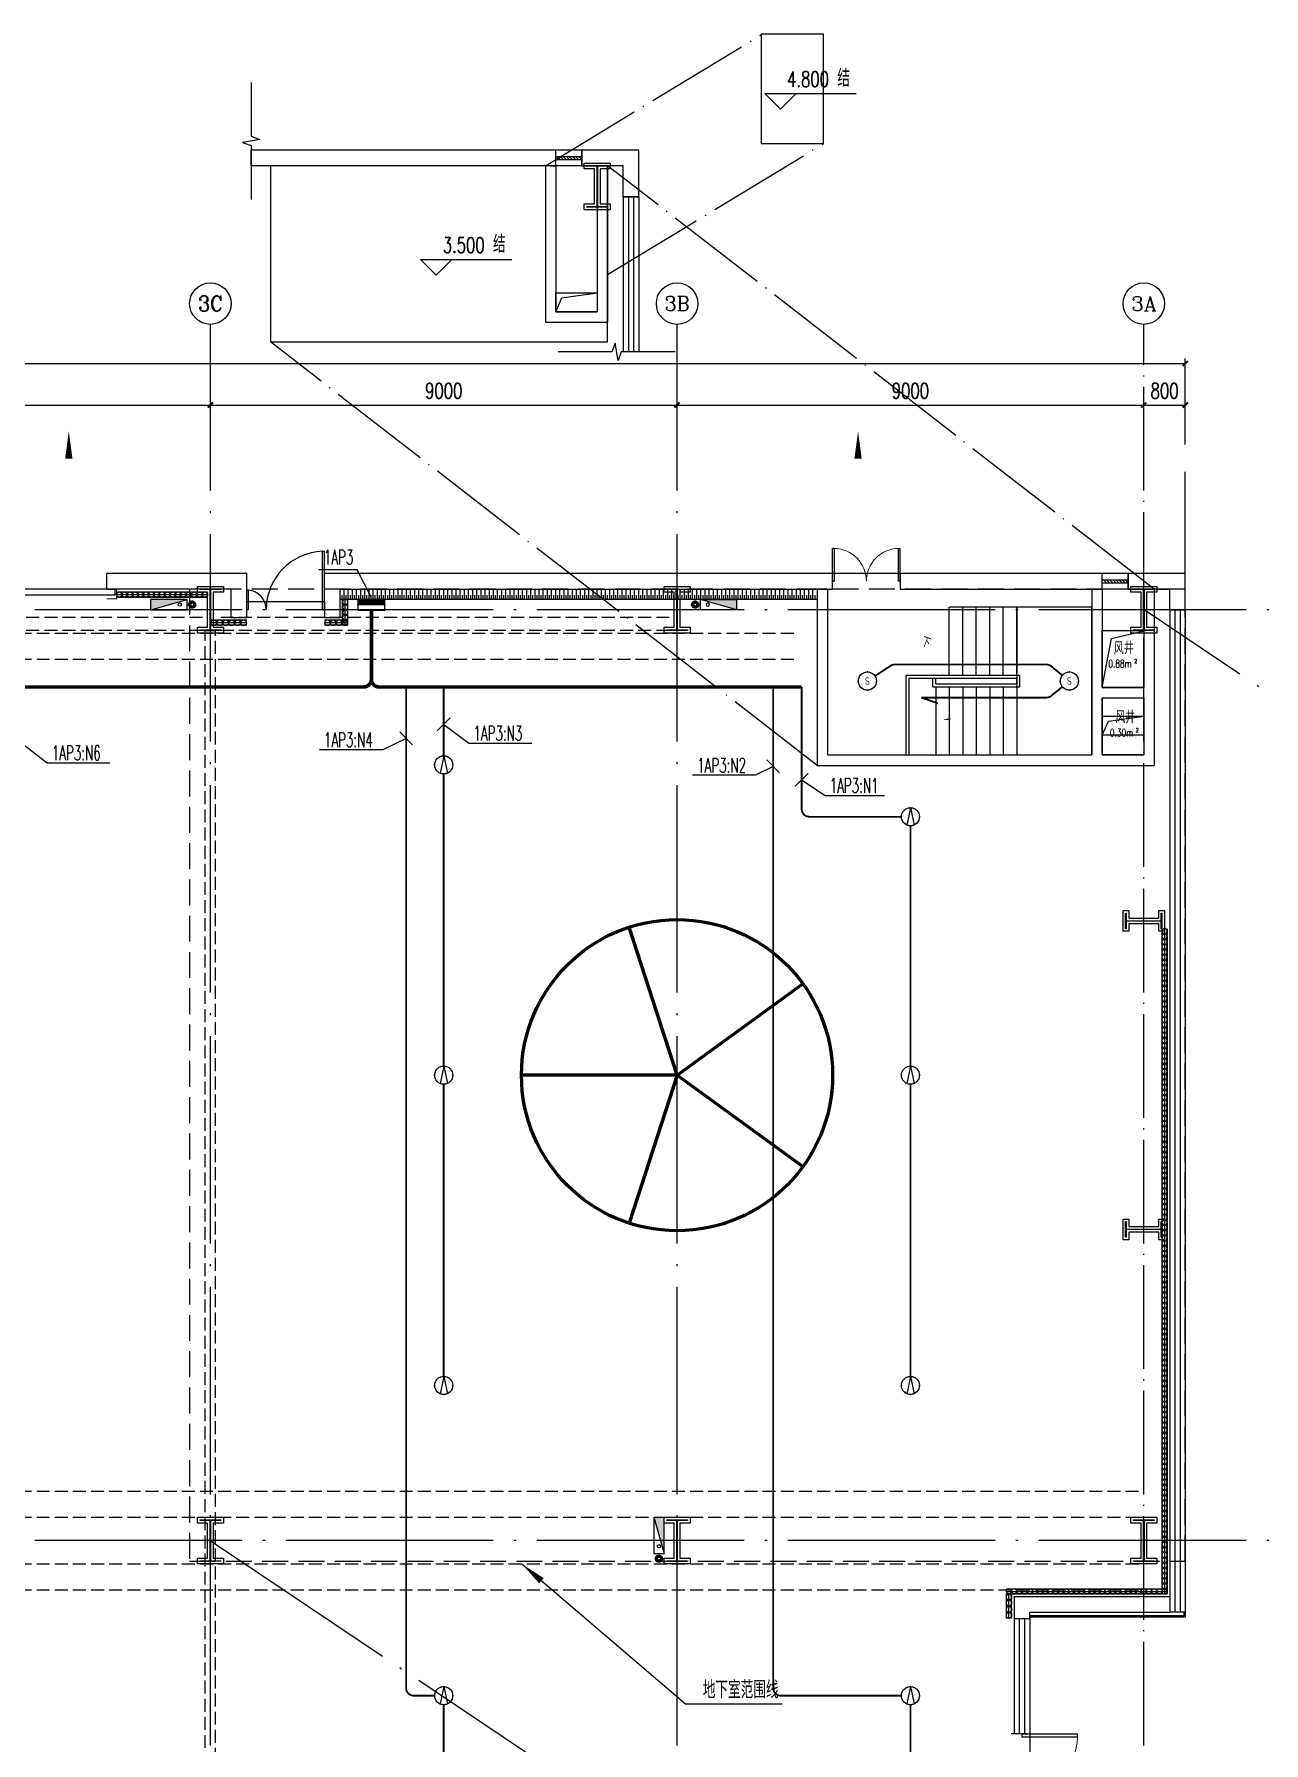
# Model space of a CAD drawing. Extents: x -1396510 to 1250330, y -1892470 to 1623980.
# Drawn here: x 180528 to 204240, y -1309924 to -1276974 of the extents above; entities that cross this region are included whole.
import ezdxf
from ezdxf.enums import TextEntityAlignment as Align

# ---------------------------------------------------------------- set-up
doc = ezdxf.new("R2010")
doc.units = 0
doc.header["$LTSCALE"] = 1000
doc.header["$MEASUREMENT"] = 0
for name, pattern in [('10平面$0$DASH', [0.35, 0.25, -0.1]), ('DASH', [0.35, 0.25, -0.1]), ('DOTE', [2.42, 2, -0.2, 0.02, -0.2])]:
    doc.linetypes.add(name, pattern=pattern)
doc.layers.get('Defpoints').update_dxf_attribs({"color": 210})
for name, color, linetype in [('10平面$0$WINDOW', 4, 'Continuous'), ('99平面图例外参$0$A-HATCH-2', 251, 'Continuous'), ('A-AXIS-D', 1, 'Continuous'), ('A-AXIS-DOTE', 14, 'DOTE'), ('A-AXIS-DP', 126, 'Continuous'), ('A-AXIS-SYMB', 3, 'Continuous'), ('A-CURTAIN', 134, 'Continuous'), ('A-HATCH-2', 251, 'Continuous'), ('A-HRAIL', 173, 'Continuous'), ('A-LIN-V', 9, 'Continuous'), ('A-SFCE', 30, 'Continuous'), ('A-STAIR', 150, 'Continuous'), ('A-WINDOW', 140, 'Continuous'), ('A-防火门窗', 1, 'Continuous'), ('AS-COLN', 6, 'Continuous'), ('AS-WALL', 40, 'Continuous'), ('AS-结构边线层', 200, 'Continuous'), ('CURTWALL', 4, 'Continuous'), ('DIM-照明', 3, 'Continuous'), ('DIM-箱柜', 3, 'Continuous'), ('EQUIP-照明', 3, 'Continuous'), ('EQUIP-箱柜', 3, 'Continuous'), ('SB_ZF消火栓', 10, 'Continuous'), ('SB_ZF消火栓M', 10, 'Continuous'), ('WINDOW', 4, 'Continuous'), ('WIRE-照明', 1, 'Continuous'), ('建-引出', 3, 'Continuous'), ('建-标高', 3, 'Continuous'), ('建-窗', 4, 'Continuous'), ('建-箭头', 3, 'Continuous')]:
    doc.layers.add(name, color=color, linetype=linetype)
doc.layers.add('A-云线2', color=3, linetype='Continuous', plot=False)
doc.layers.add('LG-ZF消防', color=1, linetype='Continuous', lineweight=60)
doc.styles.add('_TCH_AXIS', font='COMPLEX', dxfattribs={"bigfont": 'GBCBIG'})
doc.styles.add('_TCH_DIM_T3', font='SIMPLEX', dxfattribs={"width": 0.705882, "bigfont": 'GBCBIG'})
doc.styles.add('_TEL_ATTDEF', font='GBENOR', dxfattribs={"width": 0.8, "height": 3, "bigfont": 'GBCBIG'})
doc.styles.add('_TEL_DIM', font='SIMPLEX', dxfattribs={"width": 0.8, "height": 3.5, "bigfont": 'HZTXT'})
doc.styles.add('A-AREA', font='SIMPLEX', dxfattribs={"bigfont": 'GBCBIG'})
doc.styles.add('A-STANDARD', font='SIMPLEX', dxfattribs={"bigfont": 'GBCBIG'})
doc.dimstyles.new('_TCH_ARCH&&100', dxfattribs={"dimtxt": 297.5, "dimasz": 100, "dimexe": 100, "dimexo": 100, "dimgap": 126.25, "dimtad": 1, "dimdec": 0, "dimzin": 0, "dimdsep": 46, "dimtxsty": '_TCH_DIM_T3', "dimblk": 'ARCHTICK', "dimcen": 0.09, "dimclrt": 7, "dimazin": 2, "dimtfac": 1, "dimtdec": 0, "dimtix": 1, "dimtmove": 2, "dimatfit": 3, "dimfxl": 0, "dimtolj": 1, "dimtzin": 0, "dimarcsym": 0})

# ---------------------------------------------------------------- blocks, each defined once
blk = doc.blocks.new('4324324')
at = {"layer": 'A-HATCH-2', "color": 8, "linetype": 'DASH'}
for p, q in [((-294754, 620270), (-135554, 620270)), ((-294754, 619770), (-135554, 619770)), ((-294754, 603720), (-128854, 603720)), ((-294754, 603220), (-128854, 603220)), ((-294754, 602320), (-128854, 602320)), ((-294754, 601820), (-128854, 601820))]:
    blk.add_line(p, q, dxfattribs=at)
blk = doc.blocks.new('w4324324')
at = {"layer": 'A-HATCH-2', "color": 0, "lineweight": 60}
for q in [(-1694760, 686605), (-1697614, 684532), (-1691907, 684532), (-1696524, 681178), (-1692997, 681178)]:
    blk.add_line((-1694760, 683605), q, dxfattribs=at)
blk.add_circle((-1694760, 683605), 3000, dxfattribs=at)
blk = doc.blocks.new('342343')
at = {"layer": 'A-LIN-V', "color": 8}
blk.add_blockref('w4324324', (1084560, -62444), dxfattribs=at)
blk = doc.blocks.new('w42343243')
at = {"layer": 'A-HATCH-2', "color": 8}
blk.add_lwpolyline([(-165104, 621070), (-164604, 621070), (-164604, 620958), (-164800, 620958), (-164800, 620282), (-164604, 620282), (-164604, 620170), (-165104, 620170), (-165104, 620282), (-164908, 620282), (-164908, 620958), (-165104, 620958)], close=True, dxfattribs=at)
at = {"layer": 'AS-COLN', "color": 3}
blk.add_lwpolyline([(-165054, 621020), (-164654, 621020), (-164654, 621008), (-164850, 621008), (-164850, 620232), (-164654, 620232), (-164654, 620220), (-165054, 620220), (-165054, 620232), (-164858, 620232), (-164858, 621008), (-165054, 621008)], close=True, dxfattribs=at)
blk = doc.blocks.new('nt66')
at = {"layer": 'A-HATCH-2', "color": 8}
blk.add_lwpolyline([(-195840, 766870), (-195440, 766870), (-195440, 766758), (-195586, 766758), (-195586, 766182), (-195440, 766182), (-195440, 766070), (-195840, 766070), (-195840, 766182), (-195694, 766182), (-195694, 766758), (-195840, 766758)], close=True, dxfattribs=at)
at = {"layer": 'AS-COLN'}
blk.add_lwpolyline([(-195790, 766820), (-195490, 766820), (-195490, 766808), (-195636, 766808), (-195636, 766132), (-195490, 766132), (-195490, 766120), (-195790, 766120), (-195790, 766132), (-195644, 766132), (-195644, 766808), (-195790, 766808)], close=True, dxfattribs=at)
blk = doc.blocks.new('42343')
at = {"rotation": 270}
for p in [(-895324, 419080), (-895324, 413130)]:
    blk.add_blockref('nt66', p, dxfattribs=at)
at = {"layer": 'A-WINDOW'}
for p in [(18000, 100), (27000, 100), (36000, 100), (18000, -17850), (27000, -17850), (36000, -17850)]:
    blk.add_blockref('w42343243', p, dxfattribs=at)
blk = doc.blocks.new('3333')
at = {"layer": 'A-SFCE', "const_width": 20}
blk.add_lwpolyline([(-227064, 766320), (-227064, 766510), (-227244, 766510), (-227244, 766320)], dxfattribs=at)
blk = doc.blocks.new('324324')
at = {"layer": 'A-STAIR'}
for p, q in [((-28320, -15058), (-28320, -13743)), ((-28060, -15058), (-28060, -13743)), ((-27800, -15058), (-27800, -13743)), ((-27540, -15058), (-27540, -13743)), ((-27280, -15058), (-27280, -13743)), ((-27020, -15058), (-27020, -13743)), ((-25570, -13743), (-27020, -13743)), ((-27020, -13743), (-27020, -16593)), ((-25570, -16593), (-25570, -13743)), ((-26960, -15058), (-29160, -15058)), ((-29160, -15058), (-29160, -16593)), ((-27020, -15118), (-29100, -15118)), ((-29100, -15118), (-29100, -16593)), ((-28640, -15278), (-28640, -15118)), ((-27020, -15118), (-28580, -15118)), ((-28580, -15218), (-28580, -15118)), ((-27020, -15218), (-27020, -15118)), ((-26960, -15278), (-26960, -15058)), ((-28640, -15278), (-26960, -15278)), ((-28580, -15218), (-27020, -15218)), ((-28580, -15218), (-27020, -15218)), ((-28580, -15278), (-28580, -16593)), ((-28320, -15278), (-28320, -16593)), ((-28060, -15278), (-28060, -16593)), ((-27800, -15278), (-27800, -16593)), ((-27540, -15278), (-27540, -16593)), ((-27280, -15278), (-27280, -16593)), ((-27020, -15278), (-27020, -16593)), ((-27020, -16593), (-25570, -16593))]:
    blk.add_line(p, q, dxfattribs=at)
blk = doc.blocks.new('A$C5D961328')
at = {"layer": 'SB_ZF消火栓'}
blk.add_hatch(color=256, dxfattribs=at).paths.add_polyline_path([(0, 40), (700, 40), (700, 240)])
for p, q in [((700, 240), (0, 240)), ((0, 240), (0, 40)), ((700, 240), (0, 40)), ((0, 40), (700, 40)), ((700, 240), (700, 40))]:
    blk.add_line(p, q, dxfattribs=at)
at = {"layer": 'SB_ZF消火栓', "color": 1}
blk.add_circle((140, 140), 32.5, dxfattribs=at)
blk = doc.blocks.new('we42342343234')
at = {"layer": 'LG-ZF消防'}
for centre in [(-147204, 620820), (-137504, 620820), (-138204, 602420)]:
    blk.add_circle(centre, 50, dxfattribs=at)
at = {"layer": 'SB_ZF消火栓M'}
for p, rotation in [((-147304, 620960), 180), ((-138064, 602520), 90)]:
    blk.add_blockref('A$C5D961328', p, dxfattribs=dict(at, rotation=rotation))
at = {"layer": 'SB_ZF消火栓M', "xscale": -1, "rotation": 180}
blk.add_blockref('A$C5D961328', (-137404, 620960), dxfattribs=at)
blk = doc.blocks.new('_ArchTick')
at = {"color": 0, "linetype": 'ByBlock', "const_width": 0.4}
blk.add_lwpolyline([(-0.5, -0.5), (0.5, 0.5)], dxfattribs=at)
blk = doc.blocks.new('*D5851')
at = {"layer": 'A-AXIS-D', "color": 0, "lineweight": -2, "transparency": 16777216}
for p, q in [((157000, 3190), (157000, 4048)), ((166000, 3190), (166000, 4048)), ((157000, 3948), (166000, 3948))]:
    blk.add_line(p, q, dxfattribs=at)
at = {"layer": 'Defpoints', "color": 0, "transparency": 16777216}
for p in [(166000, 3948), (157000, 3090), (166000, 3090)]:
    blk.add_point(p, dxfattribs=at)
at = {"layer": 'A-AXIS-D', "color": 0, "lineweight": -2, "transparency": 16777216, "xscale": 100, "yscale": 100, "zscale": 100, "rotation": 180}
blk.add_blockref('_ArchTick', (157000, 3948), dxfattribs=at)
at = {"layer": 'A-AXIS-D', "color": 0, "lineweight": -2, "transparency": 16777216, "xscale": 100, "yscale": 100, "zscale": 100}
blk.add_blockref('_ArchTick', (166000, 3948), dxfattribs=at)
at = {"layer": 'A-AXIS-D', "color": 7, "transparency": 16777216, "insert": (161500, 4223), "char_height": 297.5, "attachment_point": 5, "style": '_TCH_DIM_T3'}
blk.add_mtext('\\A1;9000', dxfattribs=at)
blk = doc.blocks.new('*D5852')
at = {"layer": 'A-AXIS-D', "color": 0, "lineweight": -2, "transparency": 16777216}
for p, q in [((166000, 3190), (166000, 4048)), ((175000, 3190), (175000, 4048)), ((166000, 3948), (175000, 3948))]:
    blk.add_line(p, q, dxfattribs=at)
at = {"layer": 'Defpoints', "color": 0, "transparency": 16777216}
for p in [(175000, 3948), (166000, 3090), (175000, 3090)]:
    blk.add_point(p, dxfattribs=at)
at = {"layer": 'A-AXIS-D', "color": 0, "lineweight": -2, "transparency": 16777216, "xscale": 100, "yscale": 100, "zscale": 100, "rotation": 180}
blk.add_blockref('_ArchTick', (166000, 3948), dxfattribs=at)
at = {"layer": 'A-AXIS-D', "color": 0, "lineweight": -2, "transparency": 16777216, "xscale": 100, "yscale": 100, "zscale": 100}
blk.add_blockref('_ArchTick', (175000, 3948), dxfattribs=at)
at = {"layer": 'A-AXIS-D', "color": 7, "transparency": 16777216, "insert": (170500, 4223), "char_height": 297.5, "attachment_point": 5, "style": '_TCH_DIM_T3'}
blk.add_mtext('\\A1;9000', dxfattribs=at)
blk = doc.blocks.new('*D5853')
at = {"layer": 'A-AXIS-D', "color": 0, "lineweight": -2, "transparency": 16777216}
for p, q in [((175000, 3190), (175000, 4048)), ((184000, 3190), (184000, 4048)), ((175000, 3948), (184000, 3948))]:
    blk.add_line(p, q, dxfattribs=at)
at = {"layer": 'Defpoints', "color": 0, "transparency": 16777216}
for p in [(184000, 3948), (175000, 3090), (184000, 3090)]:
    blk.add_point(p, dxfattribs=at)
at = {"layer": 'A-AXIS-D', "color": 0, "lineweight": -2, "transparency": 16777216, "xscale": 100, "yscale": 100, "zscale": 100, "rotation": 180}
blk.add_blockref('_ArchTick', (175000, 3948), dxfattribs=at)
at = {"layer": 'A-AXIS-D', "color": 0, "lineweight": -2, "transparency": 16777216, "xscale": 100, "yscale": 100, "zscale": 100}
blk.add_blockref('_ArchTick', (184000, 3948), dxfattribs=at)
at = {"layer": 'A-AXIS-D', "color": 7, "transparency": 16777216, "insert": (179500, 4223), "char_height": 297.5, "attachment_point": 5, "style": '_TCH_DIM_T3'}
blk.add_mtext('\\A1;9000', dxfattribs=at)
blk = doc.blocks.new('*D5854')
at = {"layer": 'A-AXIS-D', "color": 0, "lineweight": -2, "transparency": 16777216}
for p, q in [((184000, 3190), (184000, 4048)), ((184800, 3190), (184800, 4048)), ((184000, 3948), (184800, 3948))]:
    blk.add_line(p, q, dxfattribs=at)
at = {"layer": 'Defpoints', "color": 0, "transparency": 16777216}
for p in [(184800, 3948), (184000, 3090), (184800, 3090)]:
    blk.add_point(p, dxfattribs=at)
at = {"layer": 'A-AXIS-D', "color": 0, "lineweight": -2, "transparency": 16777216, "xscale": 100, "yscale": 100, "zscale": 100, "rotation": 180}
blk.add_blockref('_ArchTick', (184000, 3948), dxfattribs=at)
at = {"layer": 'A-AXIS-D', "color": 0, "lineweight": -2, "transparency": 16777216, "xscale": 100, "yscale": 100, "zscale": 100}
blk.add_blockref('_ArchTick', (184800, 3948), dxfattribs=at)
at = {"layer": 'A-AXIS-D', "color": 7, "transparency": 16777216, "insert": (184400, 4223), "char_height": 297.5, "attachment_point": 5, "style": '_TCH_DIM_T3'}
blk.add_mtext('\\A1;800', dxfattribs=at)
blk = doc.blocks.new('*D5855')
at = {"layer": 'A-AXIS-D', "color": 0, "lineweight": -2, "transparency": 16777216}
for p, q in [((-900, 3290), (-900, 4848)), ((-900, 4748), (184800, 4748)), ((184800, 3290), (184800, 4848))]:
    blk.add_line(p, q, dxfattribs=at)
at = {"layer": 'Defpoints', "color": 0, "transparency": 16777216}
for p in [(184800, 4748), (-900, 3190), (184800, 3190)]:
    blk.add_point(p, dxfattribs=at)
at = {"layer": 'A-AXIS-D', "color": 0, "lineweight": -2, "transparency": 16777216, "xscale": 100, "yscale": 100, "zscale": 100, "rotation": 180}
blk.add_blockref('_ArchTick', (-900, 4748), dxfattribs=at)
at = {"layer": 'A-AXIS-D', "color": 0, "lineweight": -2, "transparency": 16777216, "xscale": 100, "yscale": 100, "zscale": 100}
blk.add_blockref('_ArchTick', (184800, 4748), dxfattribs=at)
at = {"layer": 'A-AXIS-D', "color": 7, "transparency": 16777216, "insert": (91950, 5023), "char_height": 297.5, "attachment_point": 5, "style": '_TCH_DIM_T3'}
blk.add_mtext('\\A1;185700', dxfattribs=at)
blk = doc.blocks.new('$DorLib2D$00000002')
for p, q in [((-0.5, 0), (-0.5, 0.4875)), ((-0.475, 0.4875), (-0.5, 0.4875)), ((-0.475, 0), (-0.475, 0.4875)), ((0.475, 0), (0.475, 0.4875)), ((0.475, 0.4875), (0.5, 0.4875)), ((0.5, 0), (0.5, 0.4875)), ((-0.5, 0), (-0.475, 0)), ((0.5, 0), (0.475, 0))]:
    blk.add_line(p, q)
at = {"lineweight": 13}
for centre, start, end in [((-0.4875, 0), 0, 88.53072), ((0.4875, 0), 91.46928, 180)]:
    blk.add_arc(centre, 0.4875, start, end, dxfattribs=at)
blk = doc.blocks.new('*U52')
at = {"color": 0}
for p, q in [((-250, 150), (250, 150)), ((250, 30), (-250, 30)), ((-250, -30), (-190, 30)), ((-190, -30), (-130, 30)), ((-130, -30), (-70, 30)), ((-70, -30), (-10, 30)), ((-10, -30), (50, 30)), ((50, -30), (110, 30)), ((110, -30), (170, 30)), ((170, -30), (230, 30)), ((250, -30), (-250, -30)), ((-250, -150), (250, -150))]:
    blk.add_line(p, q, dxfattribs=at)
for points in [[(-250, -150), (-250, 150)], [(250, -150), (250, 150)]]:
    blk.add_lwpolyline(points, dxfattribs=at)
blk = doc.blocks.new('*U51')
at = {"color": 0, "xscale": 0.001999999996058992, "yscale": 0.003333333333333334, "zscale": 0.001999999996058992}
blk.add_blockref('*U52', (0, 0), dxfattribs=at)
blk = doc.blocks.new('10平面$0$$DorLib2D$00000002')
for p, q in [((-0.5, 0), (-0.5, 0.4875)), ((-0.475, 0.4875), (-0.5, 0.4875)), ((-0.475, 0), (-0.475, 0.4875)), ((0.475, 0), (0.475, 0.4875)), ((0.475, 0.4875), (0.5, 0.4875)), ((0.5, 0), (0.5, 0.4875)), ((-0.5, 0), (-0.475, 0)), ((0.5, 0), (0.475, 0))]:
    blk.add_line(p, q)
at = {"lineweight": 13}
for centre, start, end in [((-0.4875, 0), 0, 88.53072), ((0.4875, 0), 91.46928, 180)]:
    blk.add_arc(centre, 0.4875, start, end, dxfattribs=at)
blk = doc.blocks.new('99平面图例外参$0$$LinePat$填挖边坡')
at = {"color": 0}
for p, q in [((0, 0), (0, -1500)), ((300, 0), (300, -600))]:
    blk.add_line(p, q, dxfattribs=at)
at = {"layer": 'Defpoints', "color": 0}
blk.add_point((600, 0), dxfattribs=at)
blk = doc.blocks.new('99平面图例外参$0$$LinePat$圆环')
for points in [[(0, 150), (300, 150)], [(0, 0), (300, 0)], [(0, -150), (300, -150)]]:
    blk.add_lwpolyline(points)
at = {"color": 0}
blk.add_circle((150, 0), 150, dxfattribs=at)
blk = doc.blocks.new('DOOR2DLIB$SYSLIB$00000123')
at = {"color": 0}
for p, q in [((0.475, -0.001), (0.475, 0.752)), ((0.475, 0.752), (0.5, 0.752)), ((0.5, -0.001), (0.5, 0.752)), ((-0.5, 0), (-0.5, 0.252)), ((-0.475, 0.252), (-0.5, 0.252)), ((-0.475, 0), (-0.475, 0.252)), ((-0.475, 0), (-0.5, 0)), ((0.475, -0.001), (0.5, -0.001))]:
    blk.add_line(p, q, dxfattribs=at)
for centre, radius, start, end in [((0.505, -0.002), 0.755, 92.2493, 179.7238), ((-0.501, 0.003), 0.251, 359.7899, 84.0974)]:
    blk.add_arc(centre, radius, start, end, dxfattribs=at)
blk = doc.blocks.new('10平面$0$$DorLib2D$00000126')
at = {"color": 0, "linetype": 'Continuous'}
for p, q in [((-0.532, 0.5), (-0.532, 0.9)), ((0.532, 0.9), (0.532, 0.5))]:
    blk.add_line(p, q, dxfattribs=at)
at = {"color": 0, "linetype": '10平面$0$DASH'}
for p, q in [((-0.532, 0.9), (0.532, 0.9)), ((-0.532, 0.5), (0.532, 0.5))]:
    blk.add_line(p, q, dxfattribs=at)
blk = doc.blocks.new('$equip$00002832')
for q in [(-0.203, -0.457), (0.203, -0.457)]:
    blk.add_line((0, 0.5), q)
at = {"const_width": 0.0571}
blk.add_lwpolyline([(0.5, 0, 1), (-0.5, 0, 1), (0.5, 0, -0.625089)], format="xyb", dxfattribs=at)
blk.add_circle((0, 0), 0.5)
for p in [(-0.5, 0), (0, 0.5), (0.5, 0), (0, -0.5)]:
    blk.add_point(p)
at = {"color": 7, "style": '_TEL_DIM', "flags": 1}
for tag in ['A', 'REMARK']:
    blk.add_attdef(tag, text='', height=0.00002, dxfattribs=at).set_placement((0, 0), align=Align.MIDDLE_CENTER)
blk = doc.blocks.new('$equip$00002837')
at = {"const_width": 0.0571}
blk.add_lwpolyline([(0.5, 0, 1), (-0.5, 0, 1), (0.5, 0, -0.854586)], format="xyb", dxfattribs=at)
blk.add_circle((0, 0), 0.5)
for p in [(-0.5, 0), (0, 0.5), (0.5, 0), (0, -0.5)]:
    blk.add_point(p)
at = {"color": 7, "style": '_TEL_DIM'}
blk.add_attdef('$TEXT$', text='', height=0.4, dxfattribs=at).set_placement((0, 0), align=Align.MIDDLE_CENTER)
at = {"color": 7, "style": '_TEL_DIM', "flags": 1}
for tag in ['A', 'REMARK']:
    blk.add_attdef(tag, text='', height=0.00002, dxfattribs=at).set_placement((0, 0), align=Align.MIDDLE_CENTER)
blk = doc.blocks.new('*X128')
at = {"color": 0}
for p, q in [((-250, 33), (-183, 100)), ((-250, 68), (-218, 100)), ((-247, 0), (-147, 100)), ((-212, 0), (-112, 100)), ((-177, 0), (-77, 100)), ((-141, 0), (-41, 100)), ((-106, 0), (-6, 100)), ((-71, 0), (29, 100)), ((-35, 0), (65, 100)), ((0, 0), (100, 100)), ((35, 0), (135, 100)), ((71, 0), (171, 100)), ((106, 0), (206, 100)), ((141, 0), (241, 100)), ((177, 0), (250, 73)), ((212, 0), (250, 38)), ((247, 0), (250, 3))]:
    blk.add_line(p, q, dxfattribs=at)
blk = doc.blocks.new('$equip$00002929')
for p, q in [((-0.75, 0.6), (-0.75, 0)), ((0.75, 0.6), (-0.75, 0.6)), ((-0.75, 0.3), (0.75, 0.3)), ((-0.75, 0), (0.75, 0)), ((0.75, 0), (0.75, 0.6))]:
    blk.add_line(p, q)
for points, const_width in [([(-0.75, 0.15), (0.75, 0.15)], 0.3), ([(-0.75, 0.6), (-0.75, 0), (0.75, 0), (0.75, 0.6), (-0.75, 0.6), (-0.75, 0)], 0.0571)]:
    blk.add_lwpolyline(points, dxfattribs=dict(const_width=const_width))
for p in [(-0.75, 0.3), (0, 0.6), (0, 0), (0.75, 0.3)]:
    blk.add_point(p)
at = {"xscale": 0.00300000000061118, "yscale": 0.00300000000061118, "zscale": 0.00300000000061118}
blk.add_blockref('*X128', (0, 0), dxfattribs=at)
at = {"color": 7, "style": '_TEL_DIM', "flags": 1}
for tag in ['A', 'REMARK']:
    blk.add_attdef(tag, text='', height=0.00002, dxfattribs=at).set_placement((0, 0), align=Align.MIDDLE_CENTER)
blk = doc.blocks.new('世赫3#厂房一层0821')
at = {"color": 8, "linetype": 'DASH', "ltscale": 2}
blk.add_lwpolyline([(165600, -18350), (184800, -18350), (184800, 399.8), (165600, 399.8)], close=True, dxfattribs=at)
at = {"layer": '10平面$0$WINDOW'}
for p, q in [((179300, 699.9), (178000, 699.9)), ((168200, 149.9), (166700, 149.9)), ((181799.6, -21680), (181799.6, -23880))]:
    blk.add_line(p, q, dxfattribs=at)
at = {"layer": 'A-AXIS-D'}
for centre in [(166000, 5904), (175000, 5904), (184000, 5904)]:
    blk.add_circle(centre, 400, dxfattribs=at)
at = {"layer": 'A-AXIS-DOTE', "color": 8}
for p, q in [((184200, 400), (173660, 8564.2)), ((184000, -79980), (184000, 5514)), ((177700, -3000), (167160, 5164.2))]:
    blk.add_line(p, q, dxfattribs=at)
at = {"layer": 'A-AXIS-DOTE', "color": 8, "ltscale": 2}
for p, q in [((166000, -79980), (166000, 5514)), ((175000, -79980), (175000, 5514)), ((190814.2, 0), (-5155.8, 0)), ((214000, -20100), (184004, 0)), ((190814.2, -17950), (-5155.8, -17950)), ((165996, -17950), (196000, -38050))]:
    blk.add_line(p, q, dxfattribs=at)
at = {"layer": 'A-AXIS-DOTE', "color": 8}
for points in [[(172460, 8564.2), (176624.2, 11090)], [(173660, 6464.2), (177824.2, 8990)]]:
    blk.add_lwpolyline(points, dxfattribs=at)
at = {"layer": 'A-AXIS-DP'}
blk.add_line((184800, 0), (184800, 2660), dxfattribs=at)
at = {"layer": 'A-AXIS-SYMB'}
for points in [[(166784.2, 10170), (166784.2, 9130), (166952.2, 9068.9), (166616.2, 9009.6), (166784.2, 8950), (166784.2, 7910)], [(174964.2, 4974.2), (173924.2, 4974.2), (173863, 4806.2), (173803.8, 5142.2), (173744.2, 4974.2), (172704.2, 4974.2)]]:
    blk.add_lwpolyline(points, dxfattribs=at)
at = {"layer": 'A-AXIS-SYMB', "color": 8}
for points in [[(163270, 1980, 0, 0, 0), (163270, 3440, 0, 140, 0), (163270, 2915, 0, 0, 0)], [(178490, 1980, 0, 0, 0), (178490, 3440, 0, 140, 0), (178490, 2915, 0, 0, 0)]]:
    blk.add_lwpolyline(points, format="xyseb", dxfattribs=at)
at = {"layer": 'A-CURTAIN'}
for points in [[(184800, -19330), (184800, -19430), (181800, -19430)], [(184770, -19330), (184770, -19400), (181800, -19400)]]:
    blk.add_lwpolyline(points, dxfattribs=at)
at = {"layer": 'A-LIN-V'}
blk.add_line((177700, 199.9), (168500, 199.9), dxfattribs=at)
at = {"layer": 'A-SFCE', "linetype": 'DASH'}
for p, q in [((165850, -150), (148150, -150)), ((165850, -400), (148150, -400))]:
    blk.add_line(p, q, dxfattribs=at)
at = {"layer": 'A-SFCE', "color": 2, "linetype": 'DASH'}
for p, q in [((174850, -150), (166150, -150)), ((174850, -400), (166150, -400))]:
    blk.add_line(p, q, dxfattribs=at)
at = {"layer": 'A-SFCE'}
for points in [[(176624.2, 8990), (177824.2, 8990), (177824.2, 11100), (176624.2, 11100)], [(167160, 5164.2), (173660, 5164.2), (173660, 8564.2), (167160, 8564.2)]]:
    blk.add_lwpolyline(points, close=True, dxfattribs=at)
at = {"layer": 'A-STAIR'}
blk.add_line((181550, 50), (180250, 50), dxfattribs=at)
at = {"layer": 'AS-WALL'}
for p, q in [((172560, 8864.2), (166784.2, 8864.2)), ((166784.2, 8564.2), (166784.2, 8864.2)), ((172660, 8864.2), (172560, 8864.2)), ((172660, 8564.2), (172660, 8864.2)), ((173560, 8864.2), (173160, 8864.2)), ((173160, 8864.2), (173160, 8564.2)), ((174260, 8864.2), (173560, 8864.2)), ((174260, 7964.2), (174260, 8864.2)), ((172560, 8564.2), (166784.2, 8564.2)), ((172460, 8564.2), (172460, 5544.2)), ((172560, 8564.2), (172660, 8564.2)), ((172660, 8564.2), (172660, 5744.2)), ((173160, 8564.2), (173560, 8564.2)), ((173460, 8564.2), (173460, 5744.2)), ((173960, 8564.2), (173560, 8564.2)), ((173660, 8564.2), (173660, 5544.2)), ((173960, 7964.2), (173960, 8564.2)), ((173960, 7964.2), (174260, 7964.2)), ((172660, 5744.2), (173460, 5744.2)), ((172460, 5544.2), (173660, 5544.2)), ((166700, 699.9), (164000, 699.9)), ((164000, 399.9), (164000, 699.9)), ((166700, 149.9), (166700, 699.9)), ((178000, 699.9), (168200, 699.9)), ((168200, 149.9), (168200, 699.9)), ((178000, 399.9), (178000, 699.9)), ((183200, 699.9), (179300, 699.9)), ((179300, 699.9), (179300, 399.9)), ((183200, 399.9), (183200, 699.9)), ((184800, 699.9), (183700, 699.9)), ((183700, 699.9), (183700, 399.9)), ((184800, 0), (184800, 699.9)), ((166400, 399.9), (164000, 399.9)), ((166400, -150.1), (166400, 399.9)), ((168500, 399.9), (178000, 399.9)), ((168500, -150.1), (168500, 399.9)), ((177700, 400), (177700, -3000)), ((177900, 400), (177700, 400)), ((177900, 400), (177900, -2800)), ((179300, 399.9), (183200, 399.9)), ((183000, 400), (183000, -1600)), ((183200, 400), (183000, 400)), ((183200, 400), (183200, -1500)), ((183700, 399.9), (184500, 399.9)), ((184000, 400), (184000, -1500)), ((184200, 400), (184000, 400)), ((184100, 399.9), (184100, 399.9)), ((184300, 399.9), (184100, 399.9)), ((184300, 399.9), (184100, 399.9)), ((184200, 400), (184200, -1600)), ((184300, 399.9), (184300, 399.9)), ((184500, 0), (184500, 399.9)), ((166700, -150.1), (166700, 149.9)), ((168200, 149.9), (168200, -150.1)), ((184500, 0), (184800, 0)), ((166400, -150.1), (166700, -150.1)), ((168200, -150.1), (168500, -150.1)), ((183000, -1600), (183000, -2800)), ((183200, -1500), (184000, -1500)), ((184200, -1600), (184200, -3000)), ((183200, -1700), (184000, -1700)), ((183200, -1700), (183200, -2800)), ((184000, -1700), (184000, -2800)), ((177900, -2800), (183000, -2800)), ((183200, -2800), (184000, -2800)), ((177700, -3000), (183100, -3000)), ((183100, -3000), (184200, -3000)), ((181499.6, -19030), (184500, -19030)), ((181499.6, -19030), (181499.6, -19450)), ((181799.6, -19330), (184500, -19330)), ((181799.6, -19450), (181799.6, -19330)), ((181499.6, -19450), (181799.6, -19450))]:
    blk.add_line(p, q, dxfattribs=at)
at = {"layer": 'AS-结构边线层', "color": 8, "ltscale": 100}
for points in [[(172660, 5744.2), (172779.3, 6016.4), (173460, 6114.2)], [(183200, -1500), (183374.2, -555), (184000, -405)], [(183200, -2420), (183319.3, -2147.8), (184000, -2050)]]:
    blk.add_lwpolyline(points, dxfattribs=at)
for points in [[(172660, 6114.2), (173460, 6114.2), (173460, 5744.2), (172660, 5744.2)], [(183200, -400), (184000, -400), (184000, -1500), (183200, -1500)], [(183200, -1700), (184000, -1700), (184000, -2800), (183200, -2800)], [(183200, -2050), (184000, -2050), (184000, -2420), (183200, -2420)]]:
    blk.add_lwpolyline(points, close=True, dxfattribs=at)
at = {"layer": 'CURTWALL'}
for p, q in [((173960, 7964.2), (173960, 4974.2)), ((174260, 7964.2), (173960, 7964.2)), ((174060, 7964.2), (174060, 4974.2)), ((174160, 7964.2), (174160, 4974.2)), ((174260, 7964.2), (174260, 4974.2)), ((174260, 4974.2), (173960, 4974.2)), ((184500, 0), (184500, -19180)), ((184800, 0), (184500, 0)), ((184600, 0), (184600, -19180)), ((184700, 0), (184700, -19180)), ((184800, 0), (184800, -19180)), ((184500, -19180), (184500, -19330)), ((184800, -19330), (184500, -19330)), ((184600, -19180), (184600, -19330)), ((184700, -19180), (184700, -19330)), ((184800, -19180), (184800, -19330))]:
    blk.add_line(p, q, dxfattribs=at)
at = {"layer": 'Defpoints', "color": 8, "linetype": 'DASH'}
for p, q in [((165900, -30000), (165900, -400)), ((165900, -400), (166100, -400)), ((166100, -29900), (166100, -400))]:
    blk.add_line(p, q, dxfattribs=at)
at = {"layer": 'WINDOW'}
for p, q in [((181499.6, -19450), (181499.6, -21680)), ((181599.6, -19450), (181599.6, -21680)), ((181699.6, -19450), (181699.6, -21680)), ((181799.6, -19450), (181799.6, -21680)), ((181745.4, -21680), (181445.1, -21680))]:
    blk.add_line(p, q, dxfattribs=at)
at = {"layer": '建-引出', "color": 8}
for p, q in [((172004.2, -18400.1), (175164.2, -21100)), ((175164.2, -21100), (177024.2, -21100))]:
    blk.add_line(p, q, dxfattribs=at)
blk.add_lwpolyline([(172004.2, -18400.1, 0, 133.3, 0), (172384.3, -18724.8, 0, 0, 0)], format="xyseb", dxfattribs=at)
at = {"layer": '建-标高', "color": 8}
for p, q in [((176993.6, 9654.2), (176693.6, 9954.2)), ((176693.6, 9954.2), (178453.6, 9954.2)), ((176993.6, 9654.2), (177293.6, 9954.2)), ((170353.6, 6454.2), (170053.6, 6754.2)), ((170053.6, 6754.2), (171813.6, 6754.2)), ((170353.6, 6454.2), (170653.6, 6754.2))]:
    blk.add_line(p, q, dxfattribs=at)
at = {"layer": '建-箭头'}
blk.add_lwpolyline([(179860, -637.5, 0, 0, 0), (181969.5, -637.5, 0, 0, 0), (181969.5, -2112.5, 0, 0, 0), (180120, -2112.5, 0, 40, 0), (180270, -2112.5, 0, 0, 0)], format="xyseb", dxfattribs=at)
at = {"layer": '10平面$0$WINDOW', "zscale": 300}
for name, p, xscale, yscale, rotation in [('DOOR2DLIB$SYSLIB$00000123', (167450, -0.1), -1500, -1500, 179.9999999999555), ('$DorLib2D$00000002', (178650, 549.9), 1300, -1300, 179.9999999988313), ('10平面$0$$DorLib2D$00000126', (161500, 549.9), 5000, 300, 180), ('10平面$0$$DorLib2D$00000002', (181649.6, -22780), -2200, 2200, 270.0000000014832)]:
    blk.add_blockref(name, p, dxfattribs=dict(at, xscale=xscale, yscale=yscale, rotation=rotation))
at = {"layer": '99平面图例外参$0$A-HATCH-2', "color": 203, "xscale": -0.13333333393269, "yscale": 0.1333333333333333, "zscale": 0.1333333333333333, "rotation": 179.9999999999116}
for p in [(168500, 199.9), (168580, 199.9), (168660, 199.9), (168740, 199.9), (168820, 199.9), (168900, 199.9), (168980, 199.9), (169060, 199.9), (169140, 199.9), (169220, 199.9), (169300, 199.9), (169380, 199.9), (169460, 199.9), (169540, 199.9), (169620, 199.9), (169700, 199.9), (169780, 199.9), (169860, 199.9), (169940, 199.9), (170020, 199.9), (170100, 199.9), (170180, 199.9), (170260, 199.9), (170340, 199.9), (170420, 199.9), (170500, 199.9), (170580, 199.9), (170660, 199.9), (170740, 199.9), (170820, 199.9), (170900, 199.9), (170980, 199.9), (171060, 199.9), (171140, 199.9), (171220, 199.9), (171300, 199.9), (171380, 199.9), (171460, 199.9), (171540, 199.9), (171620, 199.9), (171700, 199.9), (171780, 199.9), (171860, 199.9), (171940, 199.9), (172020, 199.9), (172100, 199.9), (172180, 199.9), (172260, 199.9), (172340, 199.9), (172420, 199.9), (172500, 199.9), (172580, 199.9), (172660, 199.9), (172740, 199.9), (172820, 199.9), (172900, 199.9), (172980, 199.9), (173060, 199.9), (173140, 199.9), (173220, 199.9), (173300, 199.9), (173380, 199.9), (173460, 199.9), (173540, 199.9), (173620, 199.9), (173700, 199.9), (173780, 199.9), (173860, 199.9), (173940, 199.9), (174020, 199.9), (174100, 199.9), (174180, 199.9), (174260, 199.9), (174340, 199.9), (174420, 199.9), (174500, 199.9), (174580, 199.9), (174660, 199.9), (174740, 199.9), (174820, 199.9), (174900, 199.9), (174980, 199.9), (175060, 199.9), (175140, 199.9), (175220, 199.9), (175300, 199.9), (175380, 199.9), (175460, 199.9), (175540, 199.9), (175620, 199.9), (175700, 199.9), (175780, 199.9), (175860, 199.9), (175940, 199.9), (176020, 199.9), (176100, 199.9), (176180, 199.9), (176260, 199.9), (176340, 199.9), (176420, 199.9), (176500, 199.9), (176580, 199.9), (176660, 199.9), (176740, 199.9), (176820, 199.9), (176900, 199.9), (176980, 199.9), (177060, 199.9), (177140, 199.9), (177220, 199.9), (177300, 199.9), (177380, 199.9), (177460, 199.9), (177540, 199.9), (177620, 199.9)]:
    blk.add_blockref('99平面图例外参$0$$LinePat$填挖边坡', p, dxfattribs=at)
at = {"layer": 'A-HRAIL', "yscale": 0.3333333333111111, "zscale": 0.3333333333111111}
for p, xscale, rotation in [((164189.2, 293.9), 0.344473467906519, 2.050220548543992e-10), ((164292.5, 293.9), 0.344473467906519, 2.050220548543992e-10), ((164395.9, 293.9), 0.344473467906519, 2.050220548543992e-10), ((164499.2, 293.9), 0.344473467906519, 2.050220548543992e-10), ((164602.6, 293.9), 0.344473467906519, 2.050220548543992e-10), ((164705.9, 293.9), 0.344473467906519, 2.050220548543992e-10), ((164809.2, 293.9), 0.344473467906519, 2.050220548543992e-10), ((164912.6, 293.9), 0.344473467906519, 2.050220548543992e-10), ((165015.9, 293.9), 0.344473467906519, 2.050220548543992e-10), ((165119.3, 293.9), 0.344473467906519, 2.050220548543992e-10), ((165222.6, 293.9), 0.344473467906519, 2.050220548543992e-10), ((165325.9, 293.9), 0.344473467906519, 2.050220548543992e-10), ((165429.3, 293.9), 0.344473467906519, 2.050220548543992e-10), ((165532.6, 293.9), 0.344473467906519, 2.050220548543992e-10), ((165636, 293.9), 0.344473467906519, 2.050220548543992e-10), ((165739.3, 293.9), 0.344473467906519, 2.050220548543992e-10), ((165842.7, 293.9), 0.344473467906519, 2.050220548543992e-10), ((168600, 99.9), -0.3333333088954032, 270), ((168600, -0.1), -0.3333333088954032, 270), ((168600, -100.1), -0.3333333088954032, 270), ((168600, -200.1), -0.3333333088954032, 270), ((168600, -300.1), -0.3333333088954032, 270), ((184400, -6150.5), -0.3341019207332072, 90), ((184400, -6250.7), -0.3341019207332072, 90), ((184400, -6350.9), -0.3341019207332072, 90), ((184400, -6451.2), -0.3341019207332072, 90), ((184400, -6551.4), -0.3341019207332072, 90), ((184400, -6651.6), -0.3341019207332072, 90), ((184400, -6751.9), -0.3341019207332072, 90), ((184400, -6852.1), -0.3341019207332072, 90), ((184400, -6952.3), -0.3341019207332072, 90), ((184400, -7052.6), -0.3341019207332072, 90), ((184400, -7152.8), -0.3341019207332072, 90), ((184400, -7253), -0.3341019207332072, 90), ((184400, -7353.3), -0.3341019207332072, 90), ((184400, -7453.5), -0.3341019207332072, 90), ((184400, -7553.7), -0.3341019207332072, 90), ((184400, -7653.9), -0.3341019207332072, 90), ((184400, -7754.2), -0.3341019207332072, 90), ((184400, -7854.4), -0.3341019207332072, 90), ((184400, -7954.6), -0.3341019207332072, 90), ((184400, -8054.9), -0.3341019207332072, 90), ((184400, -8155.1), -0.3341019207332072, 90), ((184400, -8255.3), -0.3341019207332072, 90), ((184400, -8355.6), -0.3341019207332072, 90), ((184400, -8455.8), -0.3341019207332072, 90), ((184400, -8556), -0.3341019207332072, 90), ((184400, -8656.3), -0.3341019207332072, 90), ((184400, -8756.5), -0.3341019207332072, 90), ((184400, -8856.7), -0.3341019207332072, 90), ((184400, -8956.9), -0.3341019207332072, 90), ((184400, -9057.2), -0.3341019207332072, 90), ((184400, -9157.4), -0.3341019207332072, 90), ((184400, -9257.6), -0.3341019207332072, 90), ((184400, -9357.9), -0.3341019207332072, 90), ((184400, -9458.1), -0.3341019207332072, 90), ((184400, -9558.3), -0.3341019207332072, 90), ((184400, -9658.6), -0.3341019207332072, 90), ((184400, -9758.8), -0.3341019207332072, 90), ((184400, -9859), -0.3341019207332072, 90), ((184400, -9959.2), -0.3341019207332072, 90), ((184400, -10059.5), -0.3341019207332072, 90), ((184400, -10159.7), -0.3341019207332072, 90), ((184400, -10259.9), -0.3341019207332072, 90), ((184400, -10360.2), -0.3341019207332072, 90), ((184400, -10460.4), -0.3341019207332072, 90), ((184400, -10560.6), -0.3341019207332072, 90), ((184400, -10660.9), -0.3341019207332072, 90), ((184400, -10761.1), -0.3341019207332072, 90), ((184400, -10861.3), -0.3341019207332072, 90), ((184400, -10961.6), -0.3341019207332072, 90), ((184400, -11061.8), -0.3341019207332072, 90), ((184400, -11162), -0.3341019207332072, 90), ((184400, -11262.2), -0.3341019207332072, 90), ((184400, -11362.5), -0.3341019207332072, 90), ((184400, -11462.7), -0.3341019207332072, 90), ((184400, -11562.9), -0.3341019207332072, 90), ((184400, -11663.2), -0.3341019207332072, 90), ((184400, -11763.4), -0.3341019207332072, 90), ((184400, -11863.6), -0.3341019207332072, 90), ((184400, -11963.9), -0.3341019207332072, 90), ((184400, -12064.1), -0.3341019207332072, 90), ((184400, -12164.3), -0.3341019207332072, 90), ((184400, -12264.6), -0.3341019207332072, 90), ((184400, -12364.8), -0.3341019207332072, 90), ((184400, -12465), -0.3341019207332072, 90), ((184400, -12565.2), -0.3341019207332072, 90), ((184400, -12665.5), -0.3341019207332072, 90), ((184400, -12765.7), -0.3341019207332072, 90), ((184400, -12865.9), -0.3341019207332072, 90), ((184400, -12966.2), -0.3341019207332072, 90), ((184400, -13066.4), -0.3341019207332072, 90), ((184400, -13166.6), -0.3341019207332072, 90), ((184400, -13266.9), -0.3341019207332072, 90), ((184400, -13367.1), -0.3341019207332072, 90), ((184400, -13467.3), -0.3341019207332072, 90), ((184400, -13567.5), -0.3341019207332072, 90), ((184400, -13667.8), -0.3341019207332072, 90), ((184400, -13768), -0.3341019207332072, 90), ((184400, -13868.2), -0.3341019207332072, 90), ((184400, -13968.5), -0.3341019207332072, 90), ((184400, -14068.7), -0.3341019207332072, 90), ((184400, -14168.9), -0.3341019207332072, 90), ((184400, -14269.2), -0.3341019207332072, 90), ((184400, -14369.4), -0.3341019207332072, 90), ((184400, -14469.6), -0.3341019207332072, 90), ((184400, -14569.9), -0.3341019207332072, 90), ((184400, -14670.1), -0.3341019207332072, 90), ((184400, -14770.3), -0.3341019207332072, 90), ((184400, -14870.5), -0.3341019207332072, 90), ((184400, -14970.8), -0.3341019207332072, 90), ((184400, -15071), -0.3341019207332072, 90), ((184400, -15171.2), -0.3341019207332072, 90), ((184400, -15271.5), -0.3341019207332072, 90), ((184400, -15371.7), -0.3341019207332072, 90), ((184400, -15471.9), -0.3341019207332072, 90), ((184400, -15572.2), -0.3341019207332072, 90), ((184400, -15672.4), -0.3341019207332072, 90), ((184400, -15772.6), -0.3341019207332072, 90), ((184400, -15872.9), -0.3341019207332072, 90), ((184400, -15973.1), -0.3341019207332072, 90), ((184400, -16073.3), -0.3341019207332072, 90), ((184400, -16173.5), -0.3341019207332072, 90), ((184400, -16273.8), -0.3341019207332072, 90), ((184400, -16374), -0.3341019207332072, 90), ((184400, -16474.2), -0.3341019207332072, 90), ((184400, -16574.5), -0.3341019207332072, 90), ((184400, -16674.7), -0.3341019207332072, 90), ((184400, -16774.9), -0.3341019207332072, 90), ((184400, -16875.2), -0.3341019207332072, 90), ((184400, -16975.4), -0.3341019207332072, 90), ((184400, -17075.6), -0.3341019207332072, 90), ((184400, -17175.8), -0.3341019207332072, 90), ((184400, -17276.1), -0.3341019207332072, 90), ((184400, -17376.3), -0.3341019207332072, 90), ((184400, -17476.5), -0.3341019207332072, 90), ((184400, -17576.8), -0.3341019207332072, 90), ((184400, -17677), -0.3341019207332072, 90), ((184400, -17777.2), -0.3341019207332072, 90), ((184400, -17877.5), -0.3341019207332072, 90), ((184400, -17977.7), -0.3341019207332072, 90), ((184400, -18077.9), -0.3341019207332072, 90), ((184400, -18178.2), -0.3341019207332072, 90), ((184400, -18278.4), -0.3341019207332072, 90), ((184400, -18378.6), -0.3341019207332072, 90), ((184400, -18478.8), -0.3341019207332072, 90), ((184400, -18579.1), -0.3341019207332072, 90), ((184400, -18679.3), -0.3341019207332072, 90), ((184400, -18779.5), -0.3341019207332072, 90), ((181400, -19097.5), 0.3916666671966327, 90), ((181400, -19215), 0.3916666671966327, 90), ((184400, -18879.8), -0.3341019207332072, 90), ((181400, -19332.5), 0.3916666671966327, 90), ((181400, -19450), 0.3916666671966327, 90)]:
    blk.add_blockref('99平面图例外参$0$$LinePat$圆环', p, dxfattribs=dict(at, xscale=xscale, rotation=rotation))
for p, xscale in [((166120, -250.1), -0.386666643760767), ((166236, -250.1), -0.386666643760767), ((166352, -250.1), -0.386666643760767), ((166468, -250.1), -0.386666643760767), ((166584, -250.1), -0.386666643760767), ((166700, -250.1), -0.386666643760767), ((168312.5, -250.1), -0.3749999998826196), ((168425, -250.1), -0.3749999998826196), ((168537.5, -250.1), -0.3749999998826196), ((168650, -250.1), -0.3749999998826196), ((181350, -18930), 0.3333333266804324), ((181450, -18930), 0.3333333266804324), ((181550, -18930), 0.3333333266804324), ((181650, -18930), 0.3333333266804324), ((181750, -18930), 0.3333333266804324), ((181850, -18930), 0.3333333266804324), ((181950, -18930), 0.3333333266804324), ((182050, -18930), 0.3333333266804324), ((182150, -18930), 0.3333333266804324), ((182250, -18930), 0.3333333266804324), ((182350, -18930), 0.3333333266804324), ((182450, -18930), 0.3333333266804324), ((182550, -18930), 0.3333333266804324), ((182650, -18930), 0.3333333266804324), ((182750, -18930), 0.3333333266804324), ((182850, -18930), 0.3333333266804324), ((182950, -18930), 0.3333333266804324), ((183050, -18930), 0.3333333266804324), ((183150, -18930), 0.3333333266804324), ((183250, -18930), 0.3333333266804324), ((183350, -18930), 0.3333333266804324), ((183450, -18930), 0.3333333266804324), ((183550, -18930), 0.3333333266804324), ((183650, -18930), 0.3333333266804324), ((183750, -18930), 0.3333333266804324), ((183850, -18930), 0.3333333266804324), ((183950, -18930), 0.3333333266804324), ((184050, -18930), 0.3333333266804324), ((184150, -18930), 0.3333333266804324), ((184250, -18930), 0.3333333266804324), ((184350, -18930), 0.3333333266804324)]:
    blk.add_blockref('99平面图例外参$0$$LinePat$圆环', p, dxfattribs=dict(at, xscale=xscale))
at = {"layer": 'A-LIN-V', "color": 8, "rotation": 90}
blk.add_blockref('342343', (796160.7, 601225), dxfattribs=at)
at = {"layer": 'A-SFCE', "xscale": -1, "rotation": 270}
blk.add_blockref('3333', (-602320.8, 227454.1), dxfattribs=at)
at = {"layer": 'A-WINDOW'}
for name, p in [('w42343243', (338314.2, -612455.8)), ('42343', (312854.2, -620720)), ('324324', (208569.5, 13792.6)), ('4324324', (312854.2, -620720))]:
    blk.add_blockref(name, p, dxfattribs=at)
at = {"layer": 'SB_ZF消火栓'}
blk.add_blockref('we42342343234', (312854.2, -620720), dxfattribs=at)
at = {"layer": '建-窗', "xscale": 500.000000985252, "yscale": -300, "zscale": 300}
for p, rotation in [((172910, 8714.2), 179.9999999936634), ((183450, 549.9), 179.9999999988313)]:
    blk.add_blockref('*U51', p, dxfattribs=dict(at, rotation=rotation))
at = {"layer": 'A-AXIS-D', "color": 7, "style": '_TCH_AXIS'}
for s, height, p, p2 in [('3C', 294.28, (165761.8, 5756.8), (166238.2, 5756.8)), ('3B', 282.17, (174758.1, 5762.9), (175241.9, 5762.9)), ('3A', 276.42, (183756.5, 5765.8), (184243.5, 5765.8))]:
    blk.add_text(s, height=height, dxfattribs=at).set_placement(p, p2, align=Align.FIT)
at = {"layer": 'A-防火门窗', "color": 8, "style": 'A-AREA'}
for p in [(183420.6, -860), (183450.6, -2190)]:
    blk.add_text('风井', height=241.13, dxfattribs=at).set_placement(p)
at = {"layer": 'A-防火门窗', "color": 8, "style": 'A-AREA', "width": 0.705882}
for s, height, p in [('0.88m', 148.75, (183316.7, -1115.9)), ('2', 74.4, (183816.7, -1028.4)), ('0.30m', 148.75, (183346.7, -2445.9)), ('2', 74.4, (183846.7, -2358.4))]:
    blk.add_text(s, height=height, dxfattribs=at).set_placement(p)
at = {"layer": '建-引出', "color": 7, "style": 'A-STANDARD'}
blk.add_text('地下室范围线', height=337.59, dxfattribs=at).set_placement((175496.8, -20995))
at = {"layer": '建-标高', "color": 7, "style": 'A-STANDARD', "width": 0.705882}
for s, p in [('4.800', (177120, 10084.2)), ('3.500', (170480, 6884.2))]:
    blk.add_text(s, height=297.5, dxfattribs=at).set_placement(p)
at = {"layer": '建-标高', "color": 7, "style": 'A-STANDARD'}
for p in [(178090, 10084.2), (171450, 6884.2)]:
    blk.add_text('结', height=337.6, dxfattribs=at).set_placement(p)
at = {"layer": '建-箭头', "color": 7, "style": 'A-STANDARD'}
blk.add_text('下', height=168.8, rotation=339.92971, dxfattribs=at).set_placement((179688.3, -687.1))
at = {"layer": 'A-AXIS-D'}
for base, p1, p2, picture, middle in [((184800, 4747.8), (-900, 3189.8), (184800, 3189.8), '*D5855', (91950, 5022.8)), ((166000, 3947.8), (157000, 3089.8), (166000, 3089.8), '*D5851', (161500, 4222.8)), ((175000, 3947.8), (166000, 3089.8), (175000, 3089.8), '*D5852', (170500, 4222.8)), ((184000, 3947.8), (175000, 3089.8), (184000, 3089.8), '*D5853', (179500, 4222.8)), ((184800, 3947.8), (184000, 3089.8), (184800, 3089.8), '*D5854', (184400, 4222.8))]:
    dim = blk.add_linear_dim(base=base, p1=p1, p2=p2, angle=0, dimstyle='_TCH_ARCH&&100', dxfattribs=at)
    dim.commit()
    dim.dimension.update_dxf_attribs({"geometry": picture, "text_midpoint": middle, "dimtype": 161})

msp = doc.modelspace()

# ---------------------------------------------------------------- linework, layer by layer
at = {"layer": 'DIM-照明'}
for p, q in [((188549.6, -1290160.2), (188302.1, -1290407.7)), ((187823.5, -1290677.7), (187576, -1290430.2)), ((194902.1, -1291217.7), (194654.6, -1290970.2)), ((195451.1, -1291230.2), (195203.6, -1291477.7))]:
    msp.add_line(p, q, dxfattribs=at)
for points in [[(188425.8, -1290284), (188910, -1290644)], [(180151.9, -1290544), (180780, -1291024)], [(187699.7, -1290554), (187250, -1290774)], [(188910, -1290644), (190125, -1290644)], [(187250, -1290774), (186027, -1290774)], [(180780, -1291024), (181987, -1291024)], [(194440, -1291264), (193225, -1291264)], [(194778.4, -1291094), (194440, -1291264)], [(195327.3, -1291354), (195780, -1291654)], [(195780, -1291654), (196923, -1291654)]]:
    msp.add_lwpolyline(points, dxfattribs=at)
at = {"layer": 'DIM-箱柜'}
for p, q in [((186758.4, -1287306), (186008.7, -1287306)), ((187025.8, -1287834), (186758.4, -1287306))]:
    msp.add_line(p, q, dxfattribs=at)
at = {"layer": 'WIRE-照明', "linetype": 'Continuous'}
for points, const_width in [([(187030, -1289413.4), (187030, -1288084)], 70), ([(196741.9, -1289352.6), (197042.1, -1289154.6)], 35), ([(197124.7, -1289129.8), (200045.3, -1289129.8)], 35), ([(200140, -1289163.4), (200355.3, -1289338.5)], 35), ([(152425.8, -1289563.4), (186880, -1289563.4)], 70), ([(195327.3, -1289563.4), (187180, -1289563.4)], 70), ([(187699.7, -1308865.6), (187699.7, -1289563.4)], 35), ([(188425.8, -1290890.6), (188425.8, -1289563.4)], 35), ([(194778.4, -1308865.6), (194778.4, -1289563.4)], 35), ([(195327.3, -1291915.6), (195327.3, -1289563.4)], 35), ([(200140, -1289734.5), (200355.3, -1289559.4)], 35), ([(197635.9, -1289768.1), (200045.3, -1289768.1)], 35), ([(197635.9, -1289768.1), (197958.9, -1289880.7)], 35), ([(188425.8, -1296874), (188425.8, -1291240.6)], 35), ([(195477.3, -1292065.6), (197250.8, -1292065.6)], 35), ([(197425.8, -1296874), (197425.8, -1292240.6)], 35), ([(188425.8, -1302857.3), (188425.8, -1297224)], 35), ([(197425.8, -1302857.3), (197425.8, -1297224)], 35), ([(188250.8, -1309015.6), (187849.7, -1309015.6)], 35), ([(197250.8, -1309015.6), (194928.4, -1309015.6)], 35), ([(188425.8, -1314824), (188425.8, -1309190.6)], 35), ([(197425.8, -1314824), (197425.8, -1309190.6)], 35)]:
    msp.add_lwpolyline(points, dxfattribs=dict(at, const_width=const_width))
for points, const_width in [([(197124.7, -1289129.8, 0.1468234), (197042.1, -1289154.6)], 35), ([(200140, -1289163.4, 0.1723885), (200045.3, -1289129.8)], 35), ([(186880, -1289563.4, 0.4142136), (187030, -1289413.4)], 70), ([(187180, -1289563.4, -0.4142136), (187030, -1289413.4)], 70), ([(200140, -1289734.5, -0.1723885), (200045.3, -1289768.1)], 35), ([(195327.3, -1291915.6, 0.4142136), (195477.3, -1292065.6)], 35), ([(187849.7, -1309015.6, -0.4142136), (187699.7, -1308865.6)], 35), ([(194928.4, -1309015.6, -0.4142136), (194778.4, -1308865.6)], 35)]:
    msp.add_lwpolyline(points, format="xyb", dxfattribs=dict(at, const_width=const_width))

# ---------------------------------------------------------------- block references
at = {"layer": 'A-云线2'}
msp.add_blockref('世赫3#厂房一层0821', (17925.8, -1288074), dxfattribs=at)
at = {"layer": 'EQUIP-照明'}
ref = msp.add_blockref('$equip$00002837', (196595.8, -1289449), dxfattribs=dict(at, xscale=350, yscale=350, zscale=350))
ref.add_attrib('$TEXT$', 'S', dxfattribs={"layer": '0', "color": 7, "height": 140, "style": '_TEL_ATTDEF'}).set_placement((196595.8, -1289449), align=Align.MIDDLE_CENTER)
ref = msp.add_blockref('$equip$00002837', (200491, -1289449), dxfattribs=dict(at, xscale=350, yscale=350, zscale=350))
ref.add_attrib('$TEXT$', 'S', dxfattribs={"layer": '0', "color": 7, "height": 140, "style": '_TEL_ATTDEF'}).set_placement((200491, -1289449), align=Align.MIDDLE_CENTER)
at = {"layer": 'EQUIP-照明', "xscale": 350, "yscale": 350, "zscale": 350}
for p in [(188425.8, -1291065.6), (197425.8, -1292065.6), (188425.8, -1297049), (197425.8, -1297049), (188425.8, -1303032.3), (197425.8, -1303032.3), (188425.8, -1309015.6), (197425.8, -1309015.6)]:
    msp.add_blockref('$equip$00002832', p, dxfattribs=at)
at = {"layer": 'EQUIP-箱柜', "xscale": 350, "yscale": 350, "zscale": 350, "rotation": 180}
msp.add_blockref('$equip$00002929', (187030, -1287874), dxfattribs=at)

# ---------------------------------------------------------------- texts
at = {"layer": 'DIM-照明', "color": 7, "style": '_TEL_DIM', "width": 0.6}
for s, p in [('1AP3:N3', (188997.5, -1290594)), ('1AP3:N4', (186114.5, -1290724)), ('1AP3:N6', (180867.5, -1290974)), ('1AP3:N2', (193312.5, -1291214)), ('1AP3:N1', (195867.5, -1291604))]:
    msp.add_text(s, height=280, dxfattribs=at).set_placement(p)
at = {"layer": 'DIM-箱柜', "color": 7, "style": '_TEL_DIM', "width": 0.6}
msp.add_text('1AP3', height=280, dxfattribs=at).set_placement((186113.7, -1287201))

doc.saveas('drawing.dxf')
